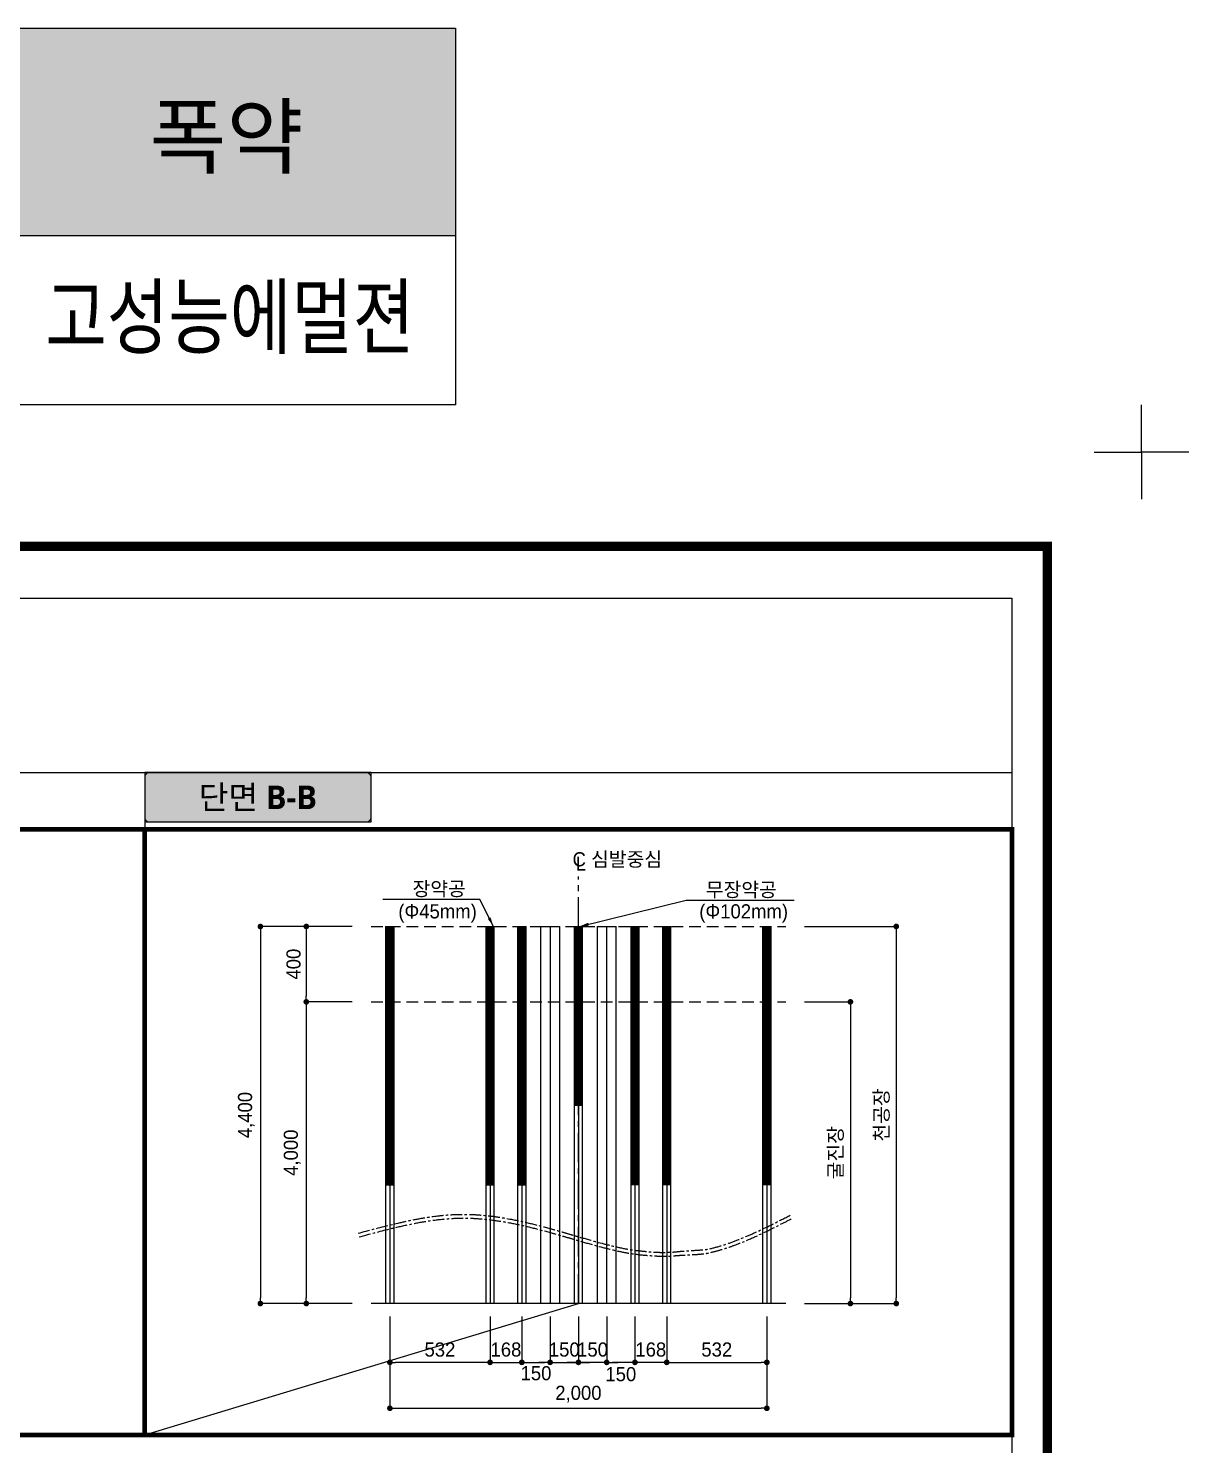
# Model space of a CAD drawing. Extents: x -689 to 317106, y 182884 to 219577.
# Drawn here: x 52991 to 65302, y 202056 to 217080 of the extents above; entities that cross this region are included whole.
import ezdxf
from ezdxf.enums import TextEntityAlignment as Align

# ---------------------------------------------------------------- set-up
doc = ezdxf.new("R2010")
doc.units = 0
doc.header["$LTSCALE"] = 500
doc.header["$MEASUREMENT"] = 0
doc.linetypes.add('A-CENTR01', pattern=[2, 1.25, -0.25, 0.25, -0.25])
doc.linetypes.add('HIDDEN', pattern=[0.375, 0.25, -0.125])
doc.layers.get('DEFPOINTS').update_dxf_attribs({"color": 55})
doc.layers.add('0-21', color=21, linetype='Continuous', plot=False)
doc.layers.add('0-250line', color=250, linetype='Continuous', lineweight=9, true_color=0x333333)
doc.layers.add('0-251', color=7, linetype='Continuous', true_color=0x6e6e6e)
for name, color, linetype in [('0-255', 52, 'Continuous'), ('CS-CNTL', 1, 'A-CENTR01'), ('CS-LEAL', 1, 'Continuous'), ('CS-TABL-TEX1', 3, 'Continuous'), ('CS-TABL-TEX3', 7, 'Continuous'), ('CS-TEXT', 7, 'Continuous'), ('CX-BORD-LIN1', 7, 'Continuous'), ('CX-ICON-HA-253', 253, 'Continuous'), ('CX-MISC', 7, 'Continuous'), ('CZ-TABL-LIN1', 4, 'Continuous'), ('CZ-TEX0', 7, 'Continuous'), ('CZ-TEX1', 7, 'Continuous'), ('CZ-TEX2', 7, 'Continuous'), ('CZ-TEX3', 7, 'Continuous'), ('TU-BLOCK-EXP', 1, 'Continuous'), ('TU-CNTL', 1, 'A-CENTR01'), ('TU-HOLE-EXEC', 3, 'Continuous'), ('치수선', 242, 'Continuous')]:
    doc.layers.add(name, color=color, linetype=linetype)
doc.styles.get("Standard").update_dxf_attribs({"font": ''})
doc.styles.add('STYLE1', font='')
doc.styles.add('TB_BTXT', font='')
doc.styles.add('TB_TEXT', font='')
doc.styles.add('굴림체', font='')
doc.styles.add('돋움', font='')
doc.styles.add('돋움체', font='')
doc.styles.add('맑은고딕(굵게)', font='malgunbd.ttf')
doc.styles.get('Standard').set_extended_font_data('Dotum')
doc.styles.get('STYLE1').set_extended_font_data('Dotum')
doc.styles.get('TB_BTXT').set_extended_font_data('Dotum')
doc.styles.get('TB_TEXT').set_extended_font_data('Dotum')
doc.styles.get('굴림체').set_extended_font_data('Dotum')
doc.styles.get('돋움').set_extended_font_data('Dotum')
doc.styles.get('돋움체').set_extended_font_data('Dotum')
doc.linetypes.add('CFZ008', pattern='A,0.9,-0.2,[106,KHCLINE.shx,S=0.00606,R=180,X=0,Y=0],0.9', length=2)
doc.dimstyles.new('D_50', dxfattribs={"dimscale": 50, "dimtxt": 3, "dimasz": 1.2, "dimexe": 0, "dimexo": 0, "dimgap": 1.2, "dimtad": 1, "dimdec": 0, "dimrnd": 0.0005, "dimdsep": 46, "dimlunit": 6, "dimtxsty": '돋움체', "dimblk": 'DOT', "dimcen": 0.09, "dimclrd": 1, "dimclre": 1, "dimclrt": 1, "dimaunit": 1, "dimadec": 0, "dimazin": 0, "dimtfac": 1, "dimtdec": 0, "dimtix": 1, "dimtmove": 2, "dimatfit": 0, "dimfxl": 1, "dimtvp": 2, "dimtolj": 1, "dimtzin": 0, "dimlwd": -1, "dimlwe": -1, "dimarcsym": 0})
doc.dimstyles.new('DIM01', dxfattribs={"dimscale": 50, "dimtxt": 3, "dimasz": 1, "dimexe": 1, "dimexo": 0, "dimgap": 1, "dimtad": 1, "dimdec": 0, "dimzin": 0, "dimdsep": 46, "dimlunit": 6, "dimtxsty": '돋움', "dimblk": 'CZDIMA3', "dimcen": 2, "dimclrd": 256, "dimclre": 256, "dimclrt": 3, "dimadec": 4, "dimazin": 0, "dimtfac": 1, "dimtdec": 0, "dimtix": 1, "dimtmove": 2, "dimatfit": 3, "dimfxl": 1, "dimtolj": 1, "dimtzin": 0, "dimarcsym": 0})

# ---------------------------------------------------------------- blocks, each defined once
blk = doc.blocks.new('_Dot')
at = {"color": 0, "linetype": 'ByBlock', "lineweight": -2}
blk.add_line((-0.5, 0), (-1, 0), dxfattribs=at)
at = {"color": 0, "linetype": 'ByBlock', "const_width": 0.5}
blk.add_lwpolyline([(-0.25, 0, 1), (0.25, 0, 1)], format="xyb", close=True, dxfattribs=at)
blk = doc.blocks.new('*D65')
at = {"layer": 'DEFPOINTS', "color": 0, "ltscale": 10, "transparency": 16777216}
for p in [(56827, 202929), (60826, 202929, 0), (60826, 202442)]:
    blk.add_point(p, dxfattribs=at)
at = {"layer": '치수선', "color": 1, "ltscale": 10, "transparency": 16777216}
for p, q in [((56827, 202929), (56827, 202442)), ((60826, 202929), (60826, 202442)), ((56887, 202442), (60766, 202442))]:
    blk.add_line(p, q, dxfattribs=at)
at = {"layer": '치수선', "color": 1, "ltscale": 10, "transparency": 16777216, "xscale": 60, "yscale": 60, "zscale": 60, "rotation": 180}
blk.add_blockref('_Dot', (56827, 202442), dxfattribs=at)
at = {"layer": '치수선', "color": 1, "ltscale": 10, "transparency": 16777216, "xscale": 60, "yscale": 60, "zscale": 60}
blk.add_blockref('_Dot', (60826, 202442), dxfattribs=at)
at = {"layer": '치수선', "color": 1, "ltscale": 10, "transparency": 16777216, "insert": (58827, 202592), "char_height": 150, "attachment_point": 5, "style": '돋움체'}
blk.add_mtext('\\A1;2,000', dxfattribs=at)
blk = doc.blocks.new('*D66')
at = {"layer": 'DEFPOINTS', "color": 0, "ltscale": 10, "transparency": 16777216}
for p in [(59764, 203415, 0), (60826, 203415, 0), (60826, 202929)]:
    blk.add_point(p, dxfattribs=at)
at = {"layer": '치수선', "color": 1, "ltscale": 10, "transparency": 16777216}
for p, q in [((59764, 203415), (59764, 202929)), ((60826, 203415), (60826, 202929)), ((59824, 202929), (60766, 202929))]:
    blk.add_line(p, q, dxfattribs=at)
at = {"layer": '치수선', "color": 1, "ltscale": 10, "transparency": 16777216, "xscale": 60, "yscale": 60, "zscale": 60, "rotation": 180}
blk.add_blockref('_Dot', (59764, 202929), dxfattribs=at)
at = {"layer": '치수선', "color": 1, "ltscale": 10, "transparency": 16777216, "xscale": 60, "yscale": 60, "zscale": 60}
blk.add_blockref('_Dot', (60826, 202929), dxfattribs=at)
at = {"layer": '치수선', "color": 1, "ltscale": 10, "transparency": 16777216, "insert": (60295, 203064), "char_height": 150, "attachment_point": 5, "style": '돋움체'}
blk.add_mtext('\\A1;532', dxfattribs=at)
blk = doc.blocks.new('*D67')
at = {"layer": 'DEFPOINTS', "color": 0, "ltscale": 10, "transparency": 16777216}
for p in [(59427, 203415), (59764, 203415, 0), (59427, 202929)]:
    blk.add_point(p, dxfattribs=at)
at = {"layer": '치수선', "color": 1, "ltscale": 10, "transparency": 16777216}
for p, q in [((59427, 203415), (59427, 202929)), ((59764, 203415), (59764, 202929)), ((59367, 202929), (59307, 202929)), ((59764, 202929), (59427, 202929)), ((59824, 202929), (59884, 202929))]:
    blk.add_line(p, q, dxfattribs=at)
at = {"layer": '치수선', "color": 1, "ltscale": 10, "transparency": 16777216, "xscale": 60, "yscale": 60, "zscale": 60}
for p, rotation in [((59427, 202929), 7.918308934971571e-11), ((59764, 202929), 180.0000000000792)]:
    blk.add_blockref('_Dot', p, dxfattribs=dict(at, rotation=rotation))
at = {"layer": '치수선', "color": 1, "ltscale": 10, "transparency": 16777216, "insert": (59595, 203064), "char_height": 150, "attachment_point": 5, "style": '돋움체'}
blk.add_mtext('\\A1;168', dxfattribs=at)
blk = doc.blocks.new('*D68')
at = {"layer": 'DEFPOINTS', "color": 0, "ltscale": 10, "transparency": 16777216}
for p in [(58827, 203415), (59127, 203415), (58827, 202929)]:
    blk.add_point(p, dxfattribs=at)
at = {"layer": '치수선', "color": 1, "ltscale": 10, "transparency": 16777216}
for p, q in [((58827, 203415), (58827, 202929)), ((59127, 203415), (59127, 202929)), ((58767, 202929), (58707, 202929)), ((59127, 202929), (58827, 202929)), ((59187, 202929), (59247, 202929))]:
    blk.add_line(p, q, dxfattribs=at)
at = {"layer": '치수선', "color": 1, "ltscale": 10, "transparency": 16777216, "xscale": 60, "yscale": 60, "zscale": 60}
for p, rotation in [((58827, 202929), 8.895375333117163e-11), ((59127, 202929), 180.000000000089)]:
    blk.add_blockref('_Dot', p, dxfattribs=dict(at, rotation=rotation))
at = {"layer": '치수선', "color": 1, "ltscale": 10, "transparency": 16777216, "insert": (58977, 203064), "char_height": 150, "attachment_point": 5, "style": '돋움체'}
blk.add_mtext('\\A1;150', dxfattribs=at)
blk = doc.blocks.new('CZDIMA3')
at = {"color": 1}
for p, q in [((-1.5, 0), (1.5, 0)), ((0, -1.5), (0, 1.5))]:
    blk.add_line(p, q, dxfattribs=at)
at = {"color": 1, "const_width": 0.55}
blk.add_lwpolyline([(-0.275, 0, 1), (0.275, 0, 1)], format="xyb", close=True, dxfattribs=at)
blk = doc.blocks.new('*D69')
at = {"layer": 'DEFPOINTS', "color": 0, "ltscale": 10, "transparency": 16777216}
for p in [(55940, 207552), (55453, 203553), (55940, 203553, 0)]:
    blk.add_point(p, dxfattribs=at)
at = {"layer": '치수선', "color": 1, "ltscale": 10, "transparency": 16777216}
for p, q in [((55940, 207552), (55453, 207552)), ((55453, 207492), (55453, 203613)), ((55940, 203553), (55453, 203553))]:
    blk.add_line(p, q, dxfattribs=at)
at = {"layer": '치수선', "color": 1, "ltscale": 10, "transparency": 16777216, "xscale": 60, "yscale": 60, "zscale": 60}
for p, rotation in [((55453, 207552), 90), ((55453, 203553), 270)]:
    blk.add_blockref('_Dot', p, dxfattribs=dict(at, rotation=rotation))
at = {"layer": '치수선', "color": 1, "ltscale": 10, "transparency": 16777216, "insert": (55304, 205552), "char_height": 150, "attachment_point": 5, "rotation": 90, "style": '돋움체'}
blk.add_mtext('\\A1;4,400', dxfattribs=at)
blk = doc.blocks.new('*D70')
at = {"layer": 'DEFPOINTS', "color": 0, "ltscale": 10, "transparency": 16777216}
for p in [(56427, 206753), (55940, 203553), (56427, 203553, 0)]:
    blk.add_point(p, dxfattribs=at)
at = {"layer": '치수선', "color": 1, "ltscale": 10, "transparency": 16777216}
for p, q in [((56427, 206753), (55940, 206753)), ((55940, 206693), (55940, 203613)), ((56427, 203553), (55940, 203553))]:
    blk.add_line(p, q, dxfattribs=at)
at = {"layer": '치수선', "color": 1, "ltscale": 10, "transparency": 16777216, "xscale": 60, "yscale": 60, "zscale": 60}
for p, rotation in [((55940, 206753), 90), ((55940, 203553), 270)]:
    blk.add_blockref('_Dot', p, dxfattribs=dict(at, rotation=rotation))
at = {"layer": '치수선', "color": 1, "ltscale": 10, "transparency": 16777216, "insert": (55790, 205153), "char_height": 150, "attachment_point": 5, "rotation": 90, "style": '돋움체'}
blk.add_mtext('\\A1;4,000', dxfattribs=at)
blk = doc.blocks.new('*D71')
at = {"layer": 'DEFPOINTS', "color": 0, "ltscale": 10, "transparency": 16777216}
for p in [(56427, 207553), (55940, 206753), (56427, 206753)]:
    blk.add_point(p, dxfattribs=at)
at = {"layer": '치수선', "color": 1, "ltscale": 10, "transparency": 16777216}
for p, q in [((56427, 207553), (55940, 207553)), ((55940, 207493), (55940, 206813)), ((56427, 206753), (55940, 206753))]:
    blk.add_line(p, q, dxfattribs=at)
at = {"layer": '치수선', "color": 1, "ltscale": 10, "transparency": 16777216, "xscale": 60, "yscale": 60, "zscale": 60}
for p, rotation in [((55940, 207553), 90), ((55940, 206753), 270)]:
    blk.add_blockref('_Dot', p, dxfattribs=dict(at, rotation=rotation))
at = {"layer": '치수선', "color": 1, "ltscale": 10, "transparency": 16777216, "insert": (55805, 207153), "char_height": 150, "attachment_point": 5, "rotation": 90, "style": '돋움체'}
blk.add_mtext('\\A1;400', dxfattribs=at)
blk = doc.blocks.new('*D72')
at = {"layer": 'DEFPOINTS', "color": 0, "ltscale": 10, "transparency": 16777216}
for p in [(59127, 203415), (59427, 203415), (59127, 202929)]:
    blk.add_point(p, dxfattribs=at)
at = {"layer": '치수선', "color": 1, "ltscale": 10, "transparency": 16777216}
for p, q in [((59127, 203415), (59127, 202929)), ((59427, 203415), (59427, 202929)), ((59367, 202929), (59187, 202929))]:
    blk.add_line(p, q, dxfattribs=at)
at = {"layer": '치수선', "color": 1, "ltscale": 10, "transparency": 16777216, "xscale": 60, "yscale": 60, "zscale": 60}
for p, rotation in [((59127, 202929), 180.000000000089), ((59427, 202929), 8.896883230136154e-11)]:
    blk.add_blockref('_Dot', p, dxfattribs=dict(at, rotation=rotation))
at = {"layer": '치수선', "color": 1, "ltscale": 10, "transparency": 16777216, "insert": (59277, 202803), "char_height": 150, "attachment_point": 5, "style": '돋움체'}
blk.add_mtext('\\A1;150', dxfattribs=at)
blk = doc.blocks.new('*D73')
at = {"layer": 'DEFPOINTS', "color": 0, "ltscale": 10, "transparency": 16777216}
for p in [(56827, 203415, 0), (57890, 203415, 0), (56827, 202929)]:
    blk.add_point(p, dxfattribs=at)
at = {"layer": '치수선', "color": 1, "ltscale": 10, "transparency": 16777216}
for p, q in [((56827, 203415), (56827, 202929)), ((57890, 203415), (57890, 202929)), ((57830, 202929), (56887, 202929))]:
    blk.add_line(p, q, dxfattribs=at)
at = {"layer": '치수선', "color": 1, "ltscale": 10, "transparency": 16777216, "xscale": 60, "yscale": 60, "zscale": 60}
for p, rotation in [((56827, 202929), 180.0000000000251), ((57890, 202929), 2.509992214072554e-11)]:
    blk.add_blockref('_Dot', p, dxfattribs=dict(at, rotation=rotation))
at = {"layer": '치수선', "color": 1, "ltscale": 10, "transparency": 16777216, "insert": (57358, 203064), "char_height": 150, "attachment_point": 5, "style": '돋움체'}
blk.add_mtext('\\A1;532', dxfattribs=at)
blk = doc.blocks.new('*D74')
at = {"layer": 'DEFPOINTS', "color": 0, "ltscale": 10, "transparency": 16777216}
for p in [(57890, 203415, 0), (58227, 203415), (58227, 202929)]:
    blk.add_point(p, dxfattribs=at)
at = {"layer": '치수선', "color": 1, "ltscale": 10, "transparency": 16777216}
for p, q in [((57890, 203415), (57890, 202929)), ((58227, 203415), (58227, 202929)), ((57830, 202929), (57770, 202929)), ((57890, 202929), (58227, 202929)), ((58287, 202929), (58347, 202929))]:
    blk.add_line(p, q, dxfattribs=at)
at = {"layer": '치수선', "color": 1, "ltscale": 10, "transparency": 16777216, "xscale": 60, "yscale": 60, "zscale": 60}
blk.add_blockref('_Dot', (57890, 202929), dxfattribs=at)
at = {"layer": '치수선', "color": 1, "ltscale": 10, "transparency": 16777216, "xscale": 60, "yscale": 60, "zscale": 60, "rotation": 180}
blk.add_blockref('_Dot', (58227, 202929), dxfattribs=at)
at = {"layer": '치수선', "color": 1, "ltscale": 10, "transparency": 16777216, "insert": (58058, 203064), "char_height": 150, "attachment_point": 5, "style": '돋움체'}
blk.add_mtext('\\A1;168', dxfattribs=at)
blk = doc.blocks.new('*D75')
at = {"layer": 'DEFPOINTS', "color": 0, "ltscale": 10, "transparency": 16777216}
for p in [(58527, 203415), (58827, 203415), (58827, 202929)]:
    blk.add_point(p, dxfattribs=at)
at = {"layer": '치수선', "color": 1, "ltscale": 10, "transparency": 16777216}
for p, q in [((58527, 203415), (58527, 202929)), ((58827, 203415), (58827, 202929)), ((58467, 202929), (58407, 202929)), ((58527, 202929), (58827, 202929)), ((58887, 202929), (58947, 202929))]:
    blk.add_line(p, q, dxfattribs=at)
at = {"layer": '치수선', "color": 1, "ltscale": 10, "transparency": 16777216, "xscale": 60, "yscale": 60, "zscale": 60}
blk.add_blockref('_Dot', (58527, 202929), dxfattribs=at)
at = {"layer": '치수선', "color": 1, "ltscale": 10, "transparency": 16777216, "xscale": 60, "yscale": 60, "zscale": 60, "rotation": 180}
blk.add_blockref('_Dot', (58827, 202929), dxfattribs=at)
at = {"layer": '치수선', "color": 1, "ltscale": 10, "transparency": 16777216, "insert": (58677, 203064), "char_height": 150, "attachment_point": 5, "style": '돋움체'}
blk.add_mtext('\\A1;150', dxfattribs=at)
blk = doc.blocks.new('*D76')
at = {"layer": 'DEFPOINTS', "color": 0, "ltscale": 10, "transparency": 16777216}
for p in [(58227, 203415), (58527, 203415), (58527, 202929)]:
    blk.add_point(p, dxfattribs=at)
at = {"layer": '치수선', "color": 1, "ltscale": 10, "transparency": 16777216}
for p, q in [((58227, 203415), (58227, 202929)), ((58527, 203415), (58527, 202929)), ((58287, 202929), (58467, 202929))]:
    blk.add_line(p, q, dxfattribs=at)
at = {"layer": '치수선', "color": 1, "ltscale": 10, "transparency": 16777216, "xscale": 60, "yscale": 60, "zscale": 60, "rotation": 180}
blk.add_blockref('_Dot', (58227, 202929), dxfattribs=at)
at = {"layer": '치수선', "color": 1, "ltscale": 10, "transparency": 16777216, "xscale": 60, "yscale": 60, "zscale": 60}
blk.add_blockref('_Dot', (58527, 202929), dxfattribs=at)
at = {"layer": '치수선', "color": 1, "ltscale": 10, "transparency": 16777216, "insert": (58377, 202813), "char_height": 150, "attachment_point": 5, "style": '돋움체'}
blk.add_mtext('\\A1;150', dxfattribs=at)
blk = doc.blocks.new('*D77')
at = {"layer": 'DEFPOINTS', "color": 0, "ltscale": 10, "transparency": 16777216}
for p in [(61227, 207553, 0), (61227, 203553, 0), (62199, 203553)]:
    blk.add_point(p, dxfattribs=at)
at = {"layer": '치수선', "color": 1, "ltscale": 10, "transparency": 16777216}
for p, q in [((61227, 207553), (62199, 207553)), ((62199, 207493), (62199, 203613)), ((61227, 203553), (62199, 203553))]:
    blk.add_line(p, q, dxfattribs=at)
at = {"layer": '치수선', "color": 1, "ltscale": 10, "transparency": 16777216, "xscale": 60, "yscale": 60, "zscale": 60}
for p, rotation in [((62199, 207553), 90), ((62199, 203553), 270)]:
    blk.add_blockref('_Dot', p, dxfattribs=dict(at, rotation=rotation))
at = {"layer": '치수선', "color": 1, "ltscale": 10, "transparency": 16777216, "insert": (62049, 205553), "char_height": 150, "attachment_point": 5, "rotation": 90, "style": '돋움체'}
blk.add_mtext('\\A1;천공장', dxfattribs=at)
blk = doc.blocks.new('*D78')
at = {"layer": 'DEFPOINTS', "color": 0, "ltscale": 10, "transparency": 16777216}
for p in [(61227, 206753, 0), (61227, 203553, 0), (61713, 203553)]:
    blk.add_point(p, dxfattribs=at)
at = {"layer": '치수선', "color": 1, "ltscale": 10, "transparency": 16777216}
for p, q in [((61227, 206753), (61713, 206753)), ((61713, 206693), (61713, 203613)), ((61227, 203553), (61713, 203553))]:
    blk.add_line(p, q, dxfattribs=at)
at = {"layer": '치수선', "color": 1, "ltscale": 10, "transparency": 16777216, "xscale": 60, "yscale": 60, "zscale": 60}
for p, rotation in [((61713, 206753), 90), ((61713, 203553), 270)]:
    blk.add_blockref('_Dot', p, dxfattribs=dict(at, rotation=rotation))
at = {"layer": '치수선', "color": 1, "ltscale": 10, "transparency": 16777216, "insert": (61562, 205153), "char_height": 150, "attachment_point": 5, "rotation": 90, "style": '돋움체'}
blk.add_mtext('\\A1;굴진장', dxfattribs=at)
blk = doc.blocks.new('CXBLKA1')
at = {"layer": 'CX-BORD-LIN1', "color": 7, "const_width": 2}
blk.add_lwpolyline([(821, 20), (25, 20), (25, 574), (821, 574)], close=True, dxfattribs=at)
at = {"layer": 'CX-MISC', "color": 7}
for points in [[(10, 594), (0, 594), (0, 594), (0, 594), (0, 594), (0, 594), (0, 584)], [(831, 594), (841, 594), (841, 594), (841, 594), (841, 594), (841, 594), (841, 584)]]:
    blk.add_lwpolyline(points, dxfattribs=at)
at = {"layer": 'CZ-TEX0', "color": 7, "style": 'TB_BTXT'}
blk.add_attdef('UD_TITLE', text='', height=10, dxfattribs=at).set_placement((423, 553), align=Align.MIDDLE_CENTER)
at = {"layer": 'CZ-TEX1', "color": 7, "style": 'TB_BTXT'}
blk.add_attdef('PI_CNAME', text='', height=5, dxfattribs=at).set_placement((40, 552), align=Align.BOTTOM_LEFT)
blk.add_attdef('UD_SUBTITLE', text='', height=7, dxfattribs=at).set_placement((423, 538), align=Align.MIDDLE_CENTER)
at = {"layer": 'CZ-TEX2', "color": 7}
for tag, height, style, p in [('UD_CDNAME', 4, 'TB_BTXT', (42, 544)), ('DA_STDNAME', 3, 'TB_TEXT', (783.49, 13.5))]:
    blk.add_attdef(tag, text='', height=height, dxfattribs=dict(at, style=style)).set_placement(p, align=Align.BOTTOM_LEFT)
at = {"layer": 'CZ-TEX2', "color": 7, "style": 'TB_TEXT'}
for tag, height, p in [('DC_RDATE4', 3.5, (353, 52.5)), ('DC_RAPP4', 3.5, (501.56, 52.5)), ('DC_RCHK4', 3.5, (542.36, 52.5)), ('DC_RDGN4', 3.5, (582.36, 52.5)), ('PI_TITLE', 4.5, (243, 50)), ('DC_RNUM4', 3, (320, 52)), ('UD_CDIST', 4.5, (676, 50)), ('FI_NAME', 4.5, (780, 51)), ('DC_RNUM3', 3, (320, 45)), ('DC_RDATE3', 3.5, (353, 45.4)), ('DC_RAPP3', 3.5, (501.56, 45.4)), ('DC_RCHK3', 3.5, (542.36, 45.4)), ('DC_RDGN3', 3.5, (582.36, 45.4)), ('DI_TITLE', 4.5, (780, 44)), ('PI_CDNAME', 4.5, (243, 38)), ('DC_RNUM2', 3, (320, 38)), ('DC_RDATE2', 3.5, (353, 38.5)), ('DC_RAPP2', 3.5, (501.56, 38.5)), ('DC_RCHK2', 3.5, (542.36, 38.5)), ('DC_RDGN2', 3.5, (582.36, 38.5)), ('DA_HSCALE', 4.5, (658.5, 38)), ('DA_VSCALE', 4.5, (693, 38)), ('DI_SUBTITLE', 3.5, (780, 37)), ('DC_RDATE1', 3.5, (353, 31.5)), ('DC_RAPP1', 3.5, (501.56, 31.5)), ('DC_RCHK1', 3.5, (542.36, 31.5)), ('DC_RDGN1', 3.5, (582.36, 31.5)), ('DC_RNUM1', 3, (320, 31)), ('PA_CCLASS', 4.5, (204, 26.5)), ('PI_STAGE', 4.5, (283, 26.5)), ('DI_DRWNO', 4.5, (676, 26.5)), ('DA_PAGENO', 4.5, (780, 26.5))]:
    blk.add_attdef(tag, text='', height=height, dxfattribs=at).set_placement(p, align=Align.MIDDLE_CENTER)
for tag, p in [('DC_RDES4', (377, 52.5)), ('DC_RDES3', (377, 45.4)), ('DC_RDES2', (377, 38.5)), ('DC_RDES1', (377.03, 31.5))]:
    blk.add_attdef(tag, text='', height=3.5, dxfattribs=at).set_placement(p, align=Align.MIDDLE_LEFT)
at = {"layer": 'CZ-TEX3', "color": 7, "style": 'TB_TEXT', "flags": 1}
for tag, p in [('PI_CCODE', (31, 16)), ('PA_DSDATE', (47, 16)), ('PA_CSDATE', (81, 16)), ('PA_CEDATE', (98, 16)), ('PA_CFDATE', (114, 16)), ('EI_PERSON', (158, 16)), ('CI_CATEG', (189, 16)), ('CI_ROLE', (204, 16)), ('CI_ONAME', (216, 16)), ('CI_ADDR', (232, 16)), ('CI_TEL', (246, 16)), ('CI_FAX', (257, 16)), ('CI_HPADDR', (270, 16)), ('CI_CODE', (287, 16)), ('CI_DEPT', (300, 16)), ('CI_PERSON', (312, 16)), ('CI_EMAIL', (329, 16)), ('CI_PROLE', (342, 16)), ('DI_MANCODE', (357, 16)), ('DI_CATEG', (377, 16)), ('DI_PCLASS', (407, 16)), ('DI_MMCLASS', (424, 16)), ('DI_MSCLASS', (443, 16)), ('DI_ECLASS', (462, 16)), ('DC_ONAME', (493, 16)), ('DC_NNAME', (510, 16)), ('FI_CODE', (529, 16)), ('FI_CLASS', (545, 16)), ('FI_ICODE1', (563, 16)), ('FI_ICODE2', (581, 16)), ('PI_ID', (24, 16)), ('PA_DEDATE', (64, 16)), ('EI_ENAME', (132, 16)), ('EI_DEPT', (146, 16)), ('EI_EMAIL', (174, 16)), ('DI_LDATE', (392, 16)), ('DI_FNAME', (478, 16)), ('------------', (597, 16))]:
    blk.add_attdef(tag, p, '', height=2, dxfattribs=at)

msp = doc.modelspace()

# ---------------------------------------------------------------- hatches: boundary and pattern name
at = {"layer": '0-250line'}
h = msp.add_hatch(color=256, dxfattribs=at)
edge = h.paths.add_edge_path()
edge.add_line((56626.58188, 208922.76852), (56626.58188, 209135.3556))
edge.add_arc((56577.63049, 209135.35559), 48.95139, 0.000000429, 90.000000429)
edge.add_line((56577.63049, 209184.30698), (54275.53327, 209184.30698))
edge.add_arc((54275.53327, 209135.3556), 48.95139, 89.999999937, 179.999999937)
edge.add_line((54226.58188, 209135.3556), (54226.58188, 208710.18145))
edge.add_arc((54275.53327, 208710.18145), 48.95139, 179.999999879, 269.999999879)
edge.add_line((54275.53327, 208661.23006), (56577.63049, 208661.23006))
edge.add_arc((56577.63049, 208710.18145), 48.95139, 269.999999755, 359.999999755)
edge.add_line((56626.58188, 208710.18145), (56626.58188, 208922.76852))

# ---------------------------------------------------------------- linework, layer by layer
msp.add_lwpolyline([(64300.22943, 212584.30698), (64801.58188, 212584.30698), (64801.58188, 213086.07837)])
at = {"layer": '0-21'}
msp.add_lwpolyline([(56626.58188, 209184.30698), (54226.58188, 209184.30698), (54226.58188, 208661.23006), (56626.58188, 208661.23006), (56626.58188, 209184.30698)], close=True, dxfattribs=at)
at = {"layer": '0-250line', "lineweight": 0}
msp.add_lwpolyline([(56626.58188, 208922.76852), (56626.58188, 209135.3556, 0.4142135624), (56577.63049, 209184.30698), (54275.53327, 209184.30698, 0.4142135624), (54226.58188, 209135.3556), (54226.58188, 208710.18145, 0.4142135624), (54275.53327, 208661.23006), (56577.63049, 208661.23006, 0.4142135624), (56626.58188, 208710.18145)], format="xyb", close=True, dxfattribs=at)
at = {"layer": '0-251', "const_width": 50}
for points in [[(45026.58188, 208584.30698), (54226.58188, 208584.30698), (54226.58188, 202159.87073), (45026.58188, 202159.87073)], [(54226.58188, 208584.30698), (63426.58188, 208584.30698), (63426.58188, 202159.87073), (54226.58188, 202159.87073)]]:
    msp.add_lwpolyline(points, close=True, dxfattribs=at)
at = {"layer": 'CS-CNTL', "linetype": 'A-CENTR01', "ltscale": 0.5}
msp.add_line((58826.58188, 203552.51802), (58826.58188, 208084.14719), dxfattribs=at)
at = {"layer": 'CX-ICON-HA-253'}
msp.add_solid([(24001.58188, 217079.83562), (57523.45621, 217079.83562), (24001.58188, 214882.81653), (57523.45621, 214882.81653)], dxfattribs=at)
at = {"layer": 'CZ-TABL-LIN1'}
msp.add_line((24001.58188, 214882.81653), (57523.45621, 214882.81653), dxfattribs=at)
msp.add_lwpolyline([(57523.45621, 213084.30698), (24001.58188, 213084.30698), (24001.58188, 217079.83562), (57523.45621, 217079.83562), (57523.45621, 213084.30698)], dxfattribs=at)
at = {"layer": 'DEFPOINTS'}
for p, q in [((54226.58188, 209184.30698), (54226.58188, 202159.87073)), ((45026.58188, 208584.30698), (63426.58188, 208584.30698)), ((54226.58188, 202159.87073), (58826.58188, 203552.51802))]:
    msp.add_line(p, q, dxfattribs=at)
at = {"layer": 'DEFPOINTS', "color": 251}
for p, q in [((58526.58188, 207552.51802), (58526.58188, 203552.51802)), ((59126.58188, 207552.51802), (59126.58188, 203552.51802))]:
    msp.add_line(p, q, dxfattribs=at)
at = {"layer": 'DEFPOINTS'}
for points in [[(25376.58188, 211034.30698), (63426.58188, 211034.30698), (63426.58188, 186134.30698), (25376.58188, 186134.30698)], [(45026.58188, 209184.30698), (63426.58188, 209184.30698), (63426.58188, 202159.87073), (45026.58188, 202159.87073)]]:
    msp.add_lwpolyline(points, close=True, dxfattribs=at)
at = {"layer": 'TU-BLOCK-EXP'}
msp.add_line((58826.58188, 207552.51802), (58826.58188, 203552.51802), dxfattribs=at)
at = {"layer": 'TU-BLOCK-EXP', "color": 251}
for p, q in [((58826.58188, 205652.51802), (58826.58188, 203552.51802)), ((56826.58188, 204812.51802), (56826.58188, 203552.51802)), ((57889.52354, 204812.51802), (57889.52354, 203552.51802)), ((58226.58188, 204812.51802), (58226.58188, 203552.51802)), ((59426.58188, 204812.51802), (59426.58188, 203552.51802)), ((59763.64023, 204812.51802), (59763.64023, 203552.51802)), ((60826.58188, 204812.51802), (60826.58188, 203552.51802))]:
    msp.add_line(p, q, dxfattribs=at)
at = {"layer": 'TU-BLOCK-EXP', "color": 251, "const_width": 90}
for points in [[(56826.58188, 207552.51802), (56826.58188, 204812.51802)], [(57889.52354, 207552.51802), (57889.52354, 204812.51802)], [(58226.58188, 207552.51802), (58226.58188, 204812.51802)], [(58826.58188, 207552.51802), (58826.58188, 205652.51802)], [(59426.58188, 207552.51802), (59426.58188, 204812.51802)], [(59763.64023, 207552.51802), (59763.64023, 204812.51802)], [(60826.58188, 207552.51802), (60826.58188, 204812.51802)]]:
    msp.add_lwpolyline(points, dxfattribs=at)
at = {"layer": 'TU-CNTL', "ltscale": 0.2}
for points, knots in [([(56491.37249, 204298.43773), (56603.90071, 204328.7958), (56716.57536, 204359.19502), (56942.1883, 204414.46632), (57055.12526, 204439.33688), (57207.90926, 204465.38873), (57247.64472, 204471.47124), (57366.89501, 204487.27519), (57446.45507, 204494.55395), (57547.9507, 204498.41562), (57569.83816, 204498.92637), (57613.62235, 204499.2644), (57635.50732, 204499.09085), (57679.26094, 204498.08703), (57701.12997, 204497.25843), (57766.71567, 204493.84697), (57810.41114, 204490.33842), (57941.43015, 204476.54567), (58028.68756, 204462.99354), (58247.79997, 204420.90698), (58379.61975, 204388.25353), (58552.74287, 204340.99402), (58593.9023, 204329.4342), (58666.99192, 204308.54532), (58698.91213, 204299.29831), (58762.76967, 204280.68013), (58794.70261, 204271.31676), (58890.48305, 204243.36908), (58954.31233, 204224.92793), (59123.5137, 204178.61373), (59228.69247, 204152.48753), (59368.58622, 204126.06064), (59403.94936, 204120.10034), (59546.79486, 204104.84857), (59616.91273, 204098.19028), (59713.15296, 204095.3741), (59739.72605, 204095.27181), (59789.38735, 204096.4672), (59812.49087, 204097.59098), (59858.58156, 204101.05422), (59881.57955, 204103.39084), (59950.46128, 204112.10792), (60159.17289, 204120.19543), (60250.46388, 204140.33758), (60295.98474, 204152.39154), (60435.45666, 204194.58814), (60529.08298, 204230.28316), (60715.89029, 204310.82678), (60809.0713, 204355.67246), (60963.94995, 204433.34039), (61025.65792, 204465.10864), (61087.42714, 204496.90984)], [0, 0, 0, 0, 171.4252573287, 171.4252573287, 342.8505146573, 342.8505146573, 403.072829329, 403.072829329, 523.5174586724, 523.5174586724, 556.6261982715, 556.6261982715, 589.7349378706, 589.7349378706, 622.8436774697, 622.8436774697, 689.0611566679, 689.0611566679, 821.4961150643, 821.4961150643, 1021.7310522086, 1021.7310522086, 1084.1546969834, 1084.1546969834, 1132.5169011939, 1132.5169011939, 1180.8791054044, 1180.8791054044, 1277.6035138255, 1277.6035138255, 1437.7352409546, 1437.7352409546, 1492.082365329, 1492.082365329, 1600.776614078, 1600.776614078, 1642.4012750878, 1642.4012750878, 1678.8116803207, 1678.8116803207, 1715.2220855536, 1715.2220855536, 1788.0428960194, 1788.0428960194, 1860.8637064853, 1860.8637064853, 2011.6394138172, 2011.6394138172, 2162.4151211491, 2162.4151211491, 2262.2859786608, 2262.2859786608, 2262.2859786608, 2262.2859786608]), ([(56501.79127, 204259.81845), (56610.08853, 204289.03509), (56718.24915, 204318.21322), (56958.64776, 204377.5461), (57090.80124, 204406.42864), (57285.74293, 204436.81277), (57348.77829, 204444.73996), (57448.40082, 204453.48314), (57485.04045, 204455.8864), (57546.67662, 204458.39763), (57571.68769, 204458.99135), (57646.68297, 204459.40239), (57696.69252, 204457.84995), (57874.54317, 204446.60944), (58002.53712, 204428.02285), (58259.25098, 204377.09573), (58387.96709, 204344.7557), (58557.82764, 204298.04392), (58598.50184, 204286.55674), (58669.73124, 204266.11663), (58700.26051, 204257.2483), (58761.3975, 204239.40212), (58792.00231, 204230.43034), (58883.89771, 204203.63763), (58945.269, 204185.93914), (59113.02011, 204140.00178), (59219.47193, 204113.52363), (59431.90252, 204073.39012), (59574.9459, 204059.7328), (59707.40991, 204055.44896), (59734.44291, 204055.25014), (59784.34315, 204056.25554), (59807.22352, 204057.25259), (59867.03927, 204061.37124), (59903.86337, 204065.43561), (60140.14103, 204076.30039), (60176.65779, 204083.10047), (60285.78933, 204107.15102), (60357.98445, 204128.05052), (60501.48195, 204177.19255), (60572.7855, 204205.43539), (60756.36902, 204284.93833), (60868.15997, 204339.98236), (61021.68501, 204418.0732), (61063.72527, 204439.71726), (61105.73662, 204461.34634)], [0, 0, 0, 0, 164.9803672074, 164.9803672074, 367.2494709709, 367.2494709709, 464.0768059616, 464.0768059616, 520.4704049098, 520.4704049098, 559.0142551998, 559.0142551998, 636.1019557798, 636.1019557798, 833.0159776652, 833.0159776652, 1029.9299995505, 1029.9299995505, 1091.8248152163, 1091.8248152163, 1138.1699286684, 1138.1699286684, 1184.5150421205, 1184.5150421205, 1277.2052690247, 1277.2052690247, 1437.7222724959, 1437.7222724959, 1598.2392759672, 1598.2392759672, 1639.4723498006, 1639.4723498006, 1674.4841538636, 1674.4841538636, 1731.1593286181, 1731.1593286181, 1787.8345033726, 1787.8345033726, 1901.1848528815, 1901.1848528815, 2014.5352023905, 2014.5352023905, 2194.3604085938, 2194.3604085938, 2262.2859786608, 2262.2859786608, 2262.2859786608, 2262.2859786608])]:
    msp.add_open_spline(points, degree=3, knots=knots, dxfattribs=at)
at = {"layer": 'TU-HOLE-EXEC', "linetype": 'CFZ008', "ltscale": 0.2}
for p, q in [((56781.58188, 207552.51802), (56781.58188, 203552.51802)), ((56781.58188, 207552.51802), (56871.58188, 207552.51802)), ((56871.58188, 203552.51802), (56871.58188, 207552.51802)), ((57844.52354, 207552.51802), (57844.52354, 203552.51802)), ((57844.52354, 207552.51802), (57934.52354, 207552.51802)), ((57934.52354, 203552.51802), (57934.52354, 207552.51802)), ((58181.58188, 207552.51802), (58181.58188, 203552.51802)), ((58181.58188, 207552.51802), (58271.58188, 207552.51802)), ((58271.58188, 203552.51802), (58271.58188, 207552.51802)), ((58781.58188, 207552.51802), (58781.58188, 203552.51802)), ((58781.58188, 207552.51802), (58871.58188, 207552.51802)), ((58871.58188, 203552.51802), (58871.58188, 207552.51802)), ((59381.58188, 207552.51802), (59381.58188, 203552.51802)), ((59381.58188, 207552.51802), (59471.58188, 207552.51802)), ((59471.58188, 203552.51802), (59471.58188, 207552.51802)), ((59718.64023, 207552.51802), (59718.64023, 203552.51802)), ((59718.64023, 207552.51802), (59808.64023, 207552.51802)), ((59808.64023, 203552.51802), (59808.64023, 207552.51802)), ((60781.58188, 207552.51802), (60781.58188, 203552.51802)), ((60781.58188, 207552.51802), (60871.58188, 207552.51802)), ((60871.58188, 203552.51802), (60871.58188, 207552.51802))]:
    msp.add_line(p, q, dxfattribs=at)
at = {"layer": 'TU-HOLE-EXEC', "color": 7, "linetype": 'CFZ008', "ltscale": 0.2}
for p, q in [((58424.58188, 207552.51802), (58424.58188, 203552.51802)), ((58424.58188, 207552.51802), (58628.58188, 207552.51802)), ((58628.58188, 203552.51802), (58628.58188, 207552.51802)), ((59024.58188, 207552.51802), (59024.58188, 203552.51802)), ((59024.58188, 207552.51802), (59228.58188, 207552.51802)), ((59024.58188, 207552.51802), (59228.58188, 207552.51802)), ((59228.58188, 203552.51802), (59228.58188, 207552.51802))]:
    msp.add_line(p, q, dxfattribs=at)
at = {"layer": 'TU-HOLE-EXEC', "linetype": 'CFZ008', "ltscale": 0.5}
for p, q in [((58871.58188, 205652.51802), (58781.58188, 205652.51802)), ((56781.58188, 204812.51802), (56871.58188, 204812.51802)), ((57844.52354, 204812.51802), (57889.52354, 204812.51802)), ((57889.52354, 204812.51802), (57934.52354, 204812.51802)), ((58181.58188, 204812.51802), (58271.58188, 204812.51802)), ((59471.58188, 204812.51802), (59381.58188, 204812.51802)), ((59763.64023, 204812.51802), (59718.64023, 204812.51802)), ((59808.64023, 204812.51802), (59763.64023, 204812.51802)), ((60871.58188, 204812.51802), (60781.58188, 204812.51802)), ((61026.58188, 203552.51802), (56626.58188, 203552.51802))]:
    msp.add_line(p, q, dxfattribs=at)
at = {"layer": '치수선', "linetype": 'HIDDEN'}
for p, q in [((56626.58188, 207552.51802), (61026.58188, 207552.51802)), ((56626.58188, 206752.51802), (61026.58188, 206752.51802))]:
    msp.add_line(p, q, dxfattribs=at)

# ---------------------------------------------------------------- block references
at = {"xscale": 50, "yscale": 50, "zscale": 50}
for p in [(22751.58188, 182884.30698), (64801.58188, 182884.30698)]:
    msp.add_blockref('CXBLKA1', p, dxfattribs=at)

# ---------------------------------------------------------------- texts
at = {"layer": '0-255', "color": 7, "true_color": 0xffffff, "style": '맑은고딕(굵게)'}
msp.add_text('단면 B-B', height=250, rotation=359.97820732, dxfattribs=at).set_placement((55426.58188, 208922.76852), align=Align.MIDDLE_CENTER)
at = {"layer": 'CS-TABL-TEX1', "style": '굴림체'}
msp.add_text('폭약', height=650, dxfattribs=at).set_placement((55092.80236, 215938.09909), align=Align.MIDDLE)
at = {"layer": 'CS-TABL-TEX3', "style": '굴림체', "width": 0.8}
msp.add_text('고성능에멀젼', height=650, dxfattribs=at).set_placement((55128.99578, 214020.79045), align=Align.MIDDLE_CENTER)
at = {"layer": 'CS-TEXT'}
for s, p in [('C 심발중심', (58764.98146, 208190.56111, 0)), ('L', (58798.06348, 208144.39382, 0))]:
    msp.add_text(s, height=150, dxfattribs=at).set_placement(p)
at = {"layer": 'CZ-TEX2', "style": 'STYLE1'}
for s, p in [('장약공', (57349.61258, 207878.07418)), ('무장약공', (60555.56644, 207868.07418)), ('(Φ45mm)', (57332.83703, 207638.34643)), ('(Φ102mm)', (60580.16236, 207638.34643))]:
    msp.add_text(s, height=150, dxfattribs=at).set_placement(p, align=Align.CENTER)

# ---------------------------------------------------------------- dimensions: what is measured, and where the dimension line sits
at = {"layer": '치수선', "ltscale": 10}
for p1, p2, distance, text, picture, middle in [((55940.0013, 207552.41966, 0), (55940.0013, 203552.51802), -486.66869, '4,400', '*D69', (55303.78037, 205552.46884, 0)), ((56426.58188, 207552.51802), (56426.58188, 206752.51802), -486.66869, '400', '*D71', (55804.81143, 207152.51802)), ((61226.58188, 207552.51802), (61226.58188, 203552.51802), 972.66869, '천공장', '*D77', (62049.49481, 205552.51802, 0)), ((56426.58188, 206752.51802), (56426.58188, 203552.51802, 0), -486.66869, '4,000', '*D70', (55790.36095, 205152.51802)), ((61226.58188, 206752.51802), (61226.58188, 203552.51802, 0), 486.66869, '굴진장', '*D78', (61561.96835, 205152.51802, 0)), ((57889.52354, 203415.32267, 0), (56826.7019, 203415.32267, 0), 486.66869, '532', '*D73', (57358.11272, 203063.75574)), ((57889.52354, 203415.32267, 0), (58226.58188, 203415.32267), -486.66869, '168', '*D74', (58058.05271, 203063.75574)), ((58526.58188, 203415.32267), (58826.58188, 203415.32267), -486.66869, '150', '*D75', (58676.58188, 203063.75574)), ((59126.58188, 203415.32267), (58826.58188, 203415.32267), 486.66869, '150', '*D68', (58976.58188, 203063.75574)), ((59763.64023, 203415.32267, 0), (59426.58188, 203415.32267), 486.66869, '168', '*D67', (59595.11106, 203063.75574)), ((59763.64023, 203415.32267, 0), (60826.46187, 203415.32267, 0), -486.66869, '532', '*D66', (60295.05105, 203063.75574)), ((56826.7019, 202928.65398), (60826.46187, 202928.65398, 0), -486.66869, '2,000', '*D65', (58826.58188, 202591.53752))]:
    dim = msp.add_aligned_dim(p1=p1, p2=p2, distance=distance, text=text, dimstyle='D_50', dxfattribs=at)
    dim.commit()
    dim.dimension.update_dxf_attribs({"geometry": picture, "text_midpoint": middle})
for base, p1, p2, angle, picture, middle in [((58526.58188, 202928.65398), (58226.58188, 203415.32267), (58526.58188, 203415.32267), 360, '*D76', (58376.58188, 202812.51802)), ((59126.58188, 202928.65398), (59426.58188, 203415.32267), (59126.58188, 203415.32267), 180, '*D72', (59276.58188, 202802.51802))]:
    dim = msp.add_linear_dim(base=base, p1=p1, p2=p2, angle=angle, text='150', dimstyle='D_50', dxfattribs=at)
    dim.commit()
    dim.dimension.update_dxf_attribs({"geometry": picture, "text_midpoint": middle, "dimtype": 129})

# ---------------------------------------------------------------- leaders
at = {"layer": 'CS-LEAL'}
for points in [[(57925.31189, 207552.51802), (57780.82796, 207840.32258), (56753.85432, 207840.32258)], [(58836.95758, 207552.51802), (59971.4415, 207830.32258), (61114.78815, 207830.32258)]]:
    msp.add_leader(points, dimstyle='DIM01', override={"dimasz": 2}, dxfattribs=at)

doc.saveas('drawing.dxf')
